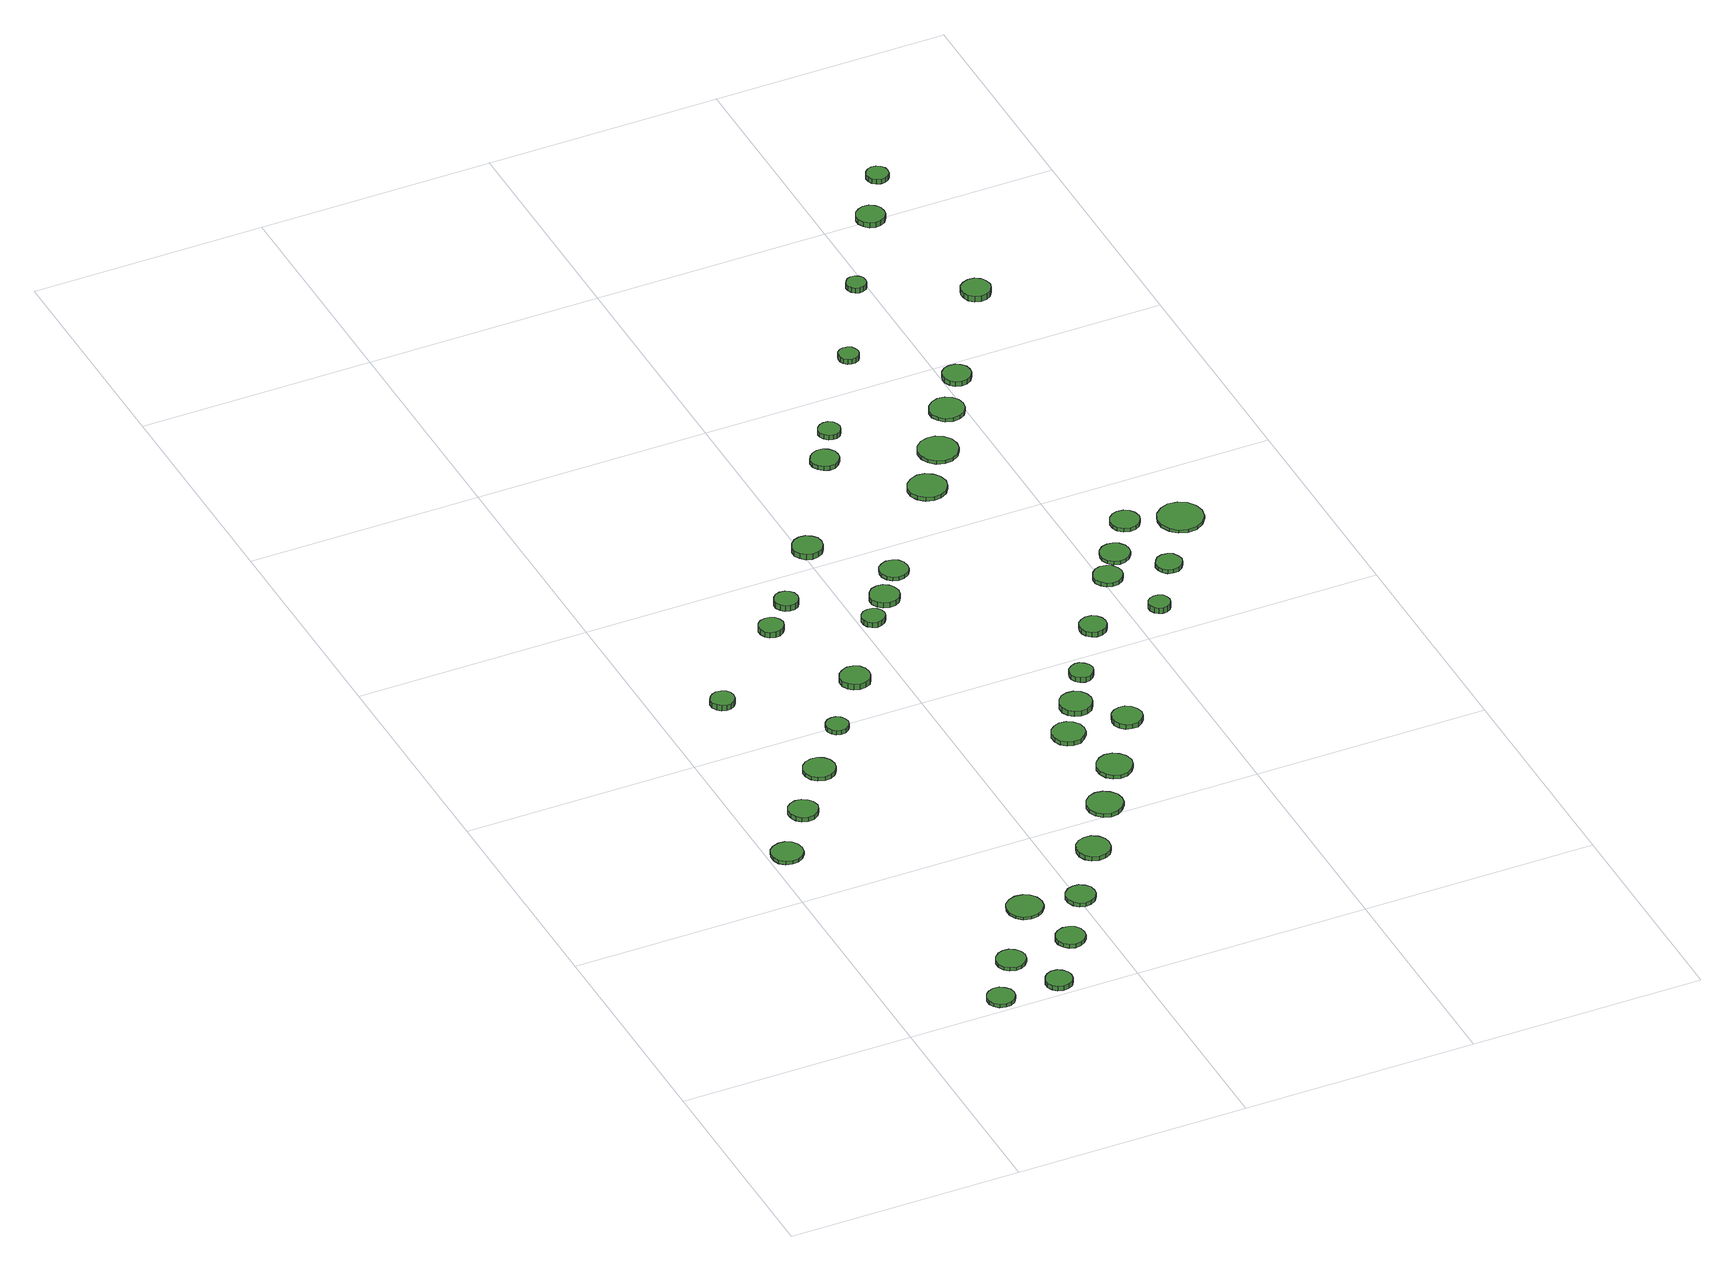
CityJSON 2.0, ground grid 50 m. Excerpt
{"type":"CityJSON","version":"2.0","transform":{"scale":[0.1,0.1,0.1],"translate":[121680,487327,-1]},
"CityObjects":{
"tree1":{"type":"SolitaryVegetationObject","attributes":{"function":"something"},"geometry":[{"type":"MultiSurface","lod":"1","boundaries":[[[0,1,2,3,4,5,6,7,8,9,10,11,12,13,14]],[[15,16,17,18,19,20,21,22,23,24,25,26,27,28,29]],[[0,29,28,1]],[[1,28,27,2]],[[2,27,26,3]],[[3,26,25,4]],[[4,25,24,5]],[[5,24,23,6]],[[6,23,22,7]],[[7,22,21,8]],[[8,21,20,9]],[[9,20,19,10]],[[10,19,18,11]],[[11,18,17,12]],[[12,17,16,13]],[[13,16,15,14]],[[14,15,29,0]]]}]},
"tree2":{"type":"SolitaryVegetationObject","attributes":{"function":"something"},"geometry":[{"type":"MultiSurface","lod":"1","boundaries":[[[30,31,32,33,34,35,36,37,38,39,40,41,42,43,44]],[[45,46,47,48,49,50,51,52,53,54,55,56,57,58,59]],[[30,59,58,31]],[[31,58,57,32]],[[32,57,56,33]],[[33,56,55,34]],[[34,55,54,35]],[[35,54,53,36]],[[36,53,52,37]],[[37,52,51,38]],[[38,51,50,39]],[[39,50,49,40]],[[40,49,48,41]],[[41,48,47,42]],[[42,47,46,43]],[[43,46,45,44]],[[44,45,59,30]]]}]},
"tree3":{"type":"SolitaryVegetationObject","attributes":{"function":"something"},"geometry":[{"type":"MultiSurface","lod":"1","boundaries":[[[60,61,62,63,64,65,66,67,68,69,70,71,72,73,74]],[[75,76,77,78,79,80,81,82,83,84,85,86,87,88,89]],[[60,89,88,61]],[[61,88,87,62]],[[62,87,86,63]],[[63,86,85,64]],[[64,85,84,65]],[[65,84,83,66]],[[66,83,82,67]],[[67,82,81,68]],[[68,81,80,69]],[[69,80,79,70]],[[70,79,78,71]],[[71,78,77,72]],[[72,77,76,73]],[[73,76,75,74]],[[74,75,89,60]]]}]},
"tree4":{"type":"SolitaryVegetationObject","attributes":{"function":"something"},"geometry":[{"type":"MultiSurface","lod":"1","boundaries":[[[90,91,92,93,94,95,96,97,98,99,100,101,102,103,104]],[[105,106,107,108,109,110,111,112,113,114,115,116,117,118,119]],[[90,119,118,91]],[[91,118,117,92]],[[92,117,116,93]],[[93,116,115,94]],[[94,115,114,95]],[[95,114,113,96]],[[96,113,112,97]],[[97,112,111,98]],[[98,111,110,99]],[[99,110,109,100]],[[100,109,108,101]],[[101,108,107,102]],[[102,107,106,103]],[[103,106,105,104]],[[104,105,119,90]]]}]},
"tree5":{"type":"SolitaryVegetationObject","attributes":{"function":"something"},"geometry":[{"type":"MultiSurface","lod":"1","boundaries":[[[120,121,122,123,124,125,126,127,128,129,130,131,132,133,134]],[[135,136,137,138,139,140,141,142,143,144,145,146,147,148,149]],[[120,149,148,121]],[[121,148,147,122]],[[122,147,146,123]],[[123,146,145,124]],[[124,145,144,125]],[[125,144,143,126]],[[126,143,142,127]],[[127,142,141,128]],[[128,141,140,129]],[[129,140,139,130]],[[130,139,138,131]],[[131,138,137,132]],[[132,137,136,133]],[[133,136,135,134]],[[134,135,149,120]]]}]},
"tree6":{"type":"SolitaryVegetationObject","attributes":{"function":"something"},"geometry":[{"type":"MultiSurface","lod":"1","boundaries":[[[150,151,152,153,154,155,156,157,158,159,160,161,162,163,164]],[[165,166,167,168,169,170,171,172,173,174,175,176,177,178,179]],[[150,179,178,151]],[[151,178,177,152]],[[152,177,176,153]],[[153,176,175,154]],[[154,175,174,155]],[[155,174,173,156]],[[156,173,172,157]],[[157,172,171,158]],[[158,171,170,159]],[[159,170,169,160]],[[160,169,168,161]],[[161,168,167,162]],[[162,167,166,163]],[[163,166,165,164]],[[164,165,179,150]]]}]},
"tree7":{"type":"SolitaryVegetationObject","attributes":{"function":"something"},"geometry":[{"type":"MultiSurface","lod":"1","boundaries":[[[180,181,182,183,184,185,186,187,188,189,190,191,192,193,194]],[[195,196,197,198,199,200,201,202,203,204,205,206,207,208,209]],[[180,209,208,181]],[[181,208,207,182]],[[182,207,206,183]],[[183,206,205,184]],[[184,205,204,185]],[[185,204,203,186]],[[186,203,202,187]],[[187,202,201,188]],[[188,201,200,189]],[[189,200,199,190]],[[190,199,198,191]],[[191,198,197,192]],[[192,197,196,193]],[[193,196,195,194]],[[194,195,209,180]]]}]},
"tree8":{"type":"SolitaryVegetationObject","attributes":{"function":"something"},"geometry":[{"type":"MultiSurface","lod":"1","boundaries":[[[210,211,212,213,214,215,216,217,218,219,220,221,222,223,224]],[[225,226,227,228,229,230,231,232,233,234,235,236,237,238,239]],[[210,239,238,211]],[[211,238,237,212]],[[212,237,236,213]],[[213,236,235,214]],[[214,235,234,215]],[[215,234,233,216]],[[216,233,232,217]],[[217,232,231,218]],[[218,231,230,219]],[[219,230,229,220]],[[220,229,228,221]],[[221,228,227,222]],[[222,227,226,223]],[[223,226,225,224]],[[224,225,239,210]]]}]},
"tree9":{"type":"SolitaryVegetationObject","attributes":{"function":"something"},"geometry":[{"type":"MultiSurface","lod":"1","boundaries":[[[240,241,242,243,244,245,246,247,248,249,250,251,252,253,254]],[[255,256,257,258,259,260,261,262,263,264,265,266,267,268,269]],[[240,269,268,241]],[[241,268,267,242]],[[242,267,266,243]],[[243,266,265,244]],[[244,265,264,245]],[[245,264,263,246]],[[246,263,262,247]],[[247,262,261,248]],[[248,261,260,249]],[[249,260,259,250]],[[250,259,258,251]],[[251,258,257,252]],[[252,257,256,253]],[[253,256,255,254]],[[254,255,269,240]]]}]},
"tree10":{"type":"SolitaryVegetationObject","attributes":{"function":"something"},"geometry":[{"type":"MultiSurface","lod":"1","boundaries":[[[270,271,272,273,274,275,276,277,278,279,280,281,282,283,284]],[[285,286,287,288,289,290,291,292,293,294,295,296,297,298,299]],[[270,299,298,271]],[[271,298,297,272]],[[272,297,296,273]],[[273,296,295,274]],[[274,295,294,275]],[[275,294,293,276]],[[276,293,292,277]],[[277,292,291,278]],[[278,291,290,279]],[[279,290,289,280]],[[280,289,288,281]],[[281,288,287,282]],[[282,287,286,283]],[[283,286,285,284]],[[284,285,299,270]]]}]},
"tree11":{"type":"SolitaryVegetationObject","attributes":{"function":"something"},"geometry":[{"type":"MultiSurface","lod":"1","boundaries":[[[300,301,302,303,304,305,306,307,308,309,310,311,312,313,314]],[[315,316,317,318,319,320,321,322,323,324,325,326,327,328,329]],[[300,329,328,301]],[[301,328,327,302]],[[302,327,326,303]],[[303,326,325,304]],[[304,325,324,305]],[[305,324,323,306]],[[306,323,322,307]],[[307,322,321,308]],[[308,321,320,309]],[[309,320,319,310]],[[310,319,318,311]],[[311,318,317,312]],[[312,317,316,313]],[[313,316,315,314]],[[314,315,329,300]]]}]},
"tree12":{"type":"SolitaryVegetationObject","attributes":{"function":"something"},"geometry":[{"type":"MultiSurface","lod":"1","boundaries":[[[330,331,332,333,334,335,336,337,338,339,340,341,342,343,344]],[[345,346,347,348,349,350,351,352,353,354,355,356,357,358,359]],[[330,359,358,331]],[[331,358,357,332]],[[332,357,356,333]],[[333,356,355,334]],[[334,355,354,335]],[[335,354,353,336]],[[336,353,352,337]],[[337,352,351,338]],[[338,351,350,339]],[[339,350,349,340]],[[340,349,348,341]],[[341,348,347,342]],[[342,347,346,343]],[[343,346,345,344]],[[344,345,359,330]]]}]},
"tree13":{"type":"SolitaryVegetationObject","attributes":{"function":"something"},"geometry":[{"type":"MultiSurface","lod":"1","boundaries":[[[360,361,362,363,364,365,366,367,368,369,370,371,372,373,374]],[[375,376,377,378,379,380,381,382,383,384,385,386,387,388,389]],[[360,389,388,361]],[[361,388,387,362]],[[362,387,386,363]],[[363,386,385,364]],[[364,385,384,365]],[[365,384,383,366]],[[366,383,382,367]],[[367,382,381,368]],[[368,381,380,369]],[[369,380,379,370]],[[370,379,378,371]],[[371,378,377,372]],[[372,377,376,373]],[[373,376,375,374]],[[374,375,389,360]]]}]},
"tree14":{"type":"SolitaryVegetationObject","attributes":{"function":"something"},"geometry":[{"type":"MultiSurface","lod":"1","boundaries":[[[390,391,392,393,394,395,396,397,398,399,400,401,402,403,404]],[[405,406,407,408,409,410,411,412,413,414,415,416,417,418,419]],[[390,419,418,391]],[[391,418,417,392]],[[392,417,416,393]],[[393,416,415,394]],[[394,415,414,395]],[[395,414,413,396]],[[396,413,412,397]],[[397,412,411,398]],[[398,411,410,399]],[[399,410,409,400]],[[400,409,408,401]],[[401,408,407,402]],[[402,407,406,403]],[[403,406,405,404]],[[404,405,419,390]]]}]},
"tree15":{"type":"SolitaryVegetationObject","attributes":{"function":"something"},"geometry":[{"type":"MultiSurface","lod":"1","boundaries":[[[420,421,422,423,424,425,426,427,428,429,430,431,432,433,434]],[[435,436,437,438,439,440,441,442,443,444,445,446,447,448,449]],[[420,449,448,421]],[[421,448,447,422]],[[422,447,446,423]],[[423,446,445,424]],[[424,445,444,425]],[[425,444,443,426]],[[426,443,442,427]],[[427,442,441,428]],[[428,441,440,429]],[[429,440,439,430]],[[430,439,438,431]],[[431,438,437,432]],[[432,437,436,433]],[[433,436,435,434]],[[434,435,449,420]]]}]},
"tree16":{"type":"SolitaryVegetationObject","attributes":{"function":"something"},"geometry":[{"type":"MultiSurface","lod":"1","boundaries":[[[450,451,452,453,454,455,456,457,458,459,460,461,462,463,464]],[[465,466,467,468,469,470,471,472,473,474,475,476,477,478,479]],[[450,479,478,451]],[[451,478,477,452]],[[452,477,476,453]],[[453,476,475,454]],[[454,475,474,455]],[[455,474,473,456]],[[456,473,472,457]],[[457,472,471,458]],[[458,471,470,459]],[[459,470,469,460]],[[460,469,468,461]],[[461,468,467,462]],[[462,467,466,463]],[[463,466,465,464]],[[464,465,479,450]]]}]},
"tree17":{"type":"SolitaryVegetationObject","attributes":{"function":"something"},"geometry":[{"type":"MultiSurface","lod":"1","boundaries":[[[480,481,482,483,484,485,486,487,488,489,490,491,492,493,494]],[[495,496,497,498,499,500,501,502,503,504,505,506,507,508,509]],[[480,509,508,481]],[[481,508,507,482]],[[482,507,506,483]],[[483,506,505,484]],[[484,505,504,485]],[[485,504,503,486]],[[486,503,502,487]],[[487,502,501,488]],[[488,501,500,489]],[[489,500,499,490]],[[490,499,498,491]],[[491,498,497,492]],[[492,497,496,493]],[[493,496,495,494]],[[494,495,509,480]]]}]},
"tree18":{"type":"SolitaryVegetationObject","attributes":{"function":"something"},"geometry":[{"type":"MultiSurface","lod":"1","boundaries":[[[510,511,512,513,514,515,516,517,518,519,520,521,522,523,524]],[[525,526,527,528,529,530,531,532,533,534,535,536,537,538,539]],[[510,539,538,511]],[[511,538,537,512]],[[512,537,536,513]],[[513,536,535,514]],[[514,535,534,515]],[[515,534,533,516]],[[516,533,532,517]],[[517,532,531,518]],[[518,531,530,519]],[[519,530,529,520]],[[520,529,528,521]],[[521,528,527,522]],[[522,527,526,523]],[[523,526,525,524]],[[524,525,539,510]]]}]},
"tree19":{"type":"SolitaryVegetationObject","attributes":{"function":"something"},"geometry":[{"type":"MultiSurface","lod":"1","boundaries":[[[540,541,542,543,544,545,546,547,548,549,550,551,552,553,554]],[[555,556,557,558,559,560,561,562,563,564,565,566,567,568,569]],[[540,569,568,541]],[[541,568,567,542]],[[542,567,566,543]],[[543,566,565,544]],[[544,565,564,545]],[[545,564,563,546]],[[546,563,562,547]],[[547,562,561,548]],[[548,561,560,549]],[[549,560,559,550]],[[550,559,558,551]],[[551,558,557,552]],[[552,557,556,553]],[[553,556,555,554]],[[554,555,569,540]]]}]},
"tree20":{"type":"SolitaryVegetationObject","attributes":{"function":"something"},"geometry":[{"type":"MultiSurface","lod":"1","boundaries":[[[570,571,572,573,574,575,576,577,578,579,580,581,582,583,584]],[[585,586,587,588,589,590,591,592,593,594,595,596,597,598,599]],[[570,599,598,571]],[[571,598,597,572]],[[572,597,596,573]],[[573,596,595,574]],[[574,595,594,575]],[[575,594,593,576]],[[576,593,592,577]],[[577,592,591,578]],[[578,591,590,579]],[[579,590,589,580]],[[580,589,588,581]],[[581,588,587,582]],[[582,587,586,583]],[[583,586,585,584]],[[584,585,599,570]]]}]},
"tree21":{"type":"SolitaryVegetationObject","attributes":{"function":"something"},"geometry":[{"type":"MultiSurface","lod":"1","boundaries":[[[600,601,602,603,604,605,606,607,608,609,610,611,612,613,614]],[[615,616,617,618,619,620,621,622,623,624,625,626,627,628,629]],[[600,629,628,601]],[[601,628,627,602]],[[602,627,626,603]],[[603,626,625,604]],[[604,625,624,605]],[[605,624,623,606]],[[606,623,622,607]],[[607,622,621,608]],[[608,621,620,609]],[[609,620,619,610]],[[610,619,618,611]],[[611,618,617,612]],[[612,617,616,613]],[[613,616,615,614]],[[614,615,629,600]]]}]},
"tree22":{"type":"SolitaryVegetationObject","attributes":{"function":"something"},"geometry":[{"type":"MultiSurface","lod":"1","boundaries":[[[630,631,632,633,634,635,636,637,638,639,640,641,642,643,644]],[[645,646,647,648,649,650,651,652,653,654,655,656,657,658,659]],[[630,659,658,631]],[[631,658,657,632]],[[632,657,656,633]],[[633,656,655,634]],[[634,655,654,635]],[[635,654,653,636]],[[636,653,652,637]],[[637,652,651,638]],[[638,651,650,639]],[[639,650,649,640]],[[640,649,648,641]],[[641,648,647,642]],[[642,647,646,643]],[[643,646,645,644]],[[644,645,659,630]]]}]},
"tree23":{"type":"SolitaryVegetationObject","attributes":{"function":"something"},"geometry":[{"type":"MultiSurface","lod":"1","boundaries":[[[660,661,662,663,664,665,666,667,668,669,670,671,672,673,674]],[[675,676,677,678,679,680,681,682,683,684,685,686,687,688,689]],[[660,689,688,661]],[[661,688,687,662]],[[662,687,686,663]],[[663,686,685,664]],[[664,685,684,665]],[[665,684,683,666]],[[666,683,682,667]],[[667,682,681,668]],[[668,681,680,669]],[[669,680,679,670]],[[670,679,678,671]],[[671,678,677,672]],[[672,677,676,673]],[[673,676,675,674]],[[674,675,689,660]]]}]},
"tree24":{"type":"SolitaryVegetationObject","attributes":{"function":"something"},"geometry":[{"type":"MultiSurface","lod":"1","boundaries":[[[690,691,692,693,694,695,696,697,698,699,700,701,702,703,704]],[[705,706,707,708,709,710,711,712,713,714,715,716,717,718,719]],[[690,719,718,691]],[[691,718,717,692]],[[692,717,716,693]],[[693,716,715,694]],[[694,715,714,695]],[[695,714,713,696]],[[696,713,712,697]],[[697,712,711,698]],[[698,711,710,699]],[[699,710,709,700]],[[700,709,708,701]],[[701,708,707,702]],[[702,707,706,703]],[[703,706,705,704]],[[704,705,719,690]]]}]},
"tree25":{"type":"SolitaryVegetationObject","attributes":{"function":"something"},"geometry":[{"type":"MultiSurface","lod":"1","boundaries":[[[720,721,722,723,724,725,726,727,728,729,730,731,732,733,734]],[[735,736,737,738,739,740,741,742,743,744,745,746,747,748,749]],[[720,749,748,721]],[[721,748,747,722]],[[722,747,746,723]],[[723,746,745,724]],[[724,745,744,725]],[[725,744,743,726]],[[726,743,742,727]],[[727,742,741,728]],[[728,741,740,729]],[[729,740,739,730]],[[730,739,738,731]],[[731,738,737,732]],[[732,737,736,733]],[[733,736,735,734]],[[734,735,749,720]]]}]},
"tree26":{"type":"SolitaryVegetationObject","attributes":{"function":"something"},"geometry":[{"type":"MultiSurface","lod":"1","boundaries":[[[750,751,752,753,754,755,756,757,758,759,760,761,762,763,764]],[[765,766,767,768,769,770,771,772,773,774,775,776,777,778,779]],[[750,779,778,751]],[[751,778,777,752]],[[752,777,776,753]],[[753,776,775,754]],[[754,775,774,755]],[[755,774,773,756]],[[756,773,772,757]],[[757,772,771,758]],[[758,771,770,759]],[[759,770,769,760]],[[760,769,768,761]],[[761,768,767,762]],[[762,767,766,763]],[[763,766,765,764]],[[764,765,779,750]]]}]},
"tree27":{"type":"SolitaryVegetationObject","attributes":{"function":"something"},"geometry":[{"type":"MultiSurface","lod":"1","boundaries":[[[780,781,782,783,784,785,786,787,788,789,790,791,792,793,794]],[[795,796,797,798,799,800,801,802,803,804,805,806,807,808,809]],[[780,809,808,781]],[[781,808,807,782]],[[782,807,806,783]],[[783,806,805,784]],[[784,805,804,785]],[[785,804,803,786]],[[786,803,802,787]],[[787,802,801,788]],[[788,801,800,789]],[[789,800,799,790]],[[790,799,798,791]],[[791,798,797,792]],[[792,797,796,793]],[[793,796,795,794]],[[794,795,809,780]]]}]},
"tree28":{"type":"SolitaryVegetationObject","attributes":{"function":"something"},"geometry":[{"type":"MultiSurface","lod":"1","boundaries":[[[810,811,812,813,814,815,816,817,818,819,820,821,822,823,824]],[[825,826,827,828,829,830,831,832,833,834,835,836,837,838,839]],[[810,839,838,811]],[[811,838,837,812]],[[812,837,836,813]],[[813,836,835,814]],[[814,835,834,815]],[[815,834,833,816]],[[816,833,832,817]],[[817,832,831,818]],[[818,831,830,819]],[[819,830,829,820]],[[820,829,828,821]],[[821,828,827,822]],[[822,827,826,823]],[[823,826,825,824]],[[824,825,839,810]]]}]},
"tree29":{"type":"SolitaryVegetationObject","attributes":{"function":"something"},"geometry":[{"type":"MultiSurface","lod":"1","boundaries":[[[840,841,842,843,844,845,846,847,848,849,850,851,852,853,854]],[[855,856,857,858,859,860,861,862,863,864,865,866,867,868,869]],[[840,869,868,841]],[[841,868,867,842]],[[842,867,866,843]],[[843,866,865,844]],[[844,865,864,845]],[[845,864,863,846]],[[846,863,862,847]],[[847,862,861,848]],[[848,861,860,849]],[[849,860,859,850]],[[850,859,858,851]],[[851,858,857,852]],[[852,857,856,853]],[[853,856,855,854]],[[854,855,869,840]]]}]},
"tree30":{"type":"SolitaryVegetationObject","attributes":{"function":"something"},"geometry":[{"type":"MultiSurface","lod":"1","boundaries":[[[870,871,872,873,874,875,876,877,878,879,880,881,882,883,884]],[[885,886,887,888,889,890,891,892,893,894,895,896,897,898,899]],[[870,899,898,871]],[[871,898,897,872]],[[872,897,896,873]],[[873,896,895,874]],[[874,895,894,875]],[[875,894,893,876]],[[876,893,892,877]],[[877,892,891,878]],[[878,891,890,879]],[[879,890,889,880]],[[880,889,888,881]],[[881,888,887,882]],[[882,887,886,883]],[[883,886,885,884]],[[884,885,899,870]]]}]},
"tree31":{"type":"SolitaryVegetationObject","attributes":{"function":"something"},"geometry":[{"type":"MultiSurface","lod":"1","boundaries":[[[900,901,902,903,904,905,906,907,908,909,910,911,912,913,914]],[[915,916,917,918,919,920,921,922,923,924,925,926,927,928,929]],[[900,929,928,901]],[[901,928,927,902]],[[902,927,926,903]],[[903,926,925,904]],[[904,925,924,905]],[[905,924,923,906]],[[906,923,922,907]],[[907,922,921,908]],[[908,921,920,909]],[[909,920,919,910]],[[910,919,918,911]],[[911,918,917,912]],[[912,917,916,913]],[[913,916,915,914]],[[914,915,929,900]]]}]},
"tree32":{"type":"SolitaryVegetationObject","attributes":{"function":"something"},"geometry":[{"type":"MultiSurface","lod":"1","boundaries":[[[930,931,932,933,934,935,936,937,938,939,940,941,942,943,944]],[[945,946,947,948,949,950,951,952,953,954,955,956,957,958,959]],[[930,959,958,931]],[[931,958,957,932]],[[932,957,956,933]],[[933,956,955,934]],[[934,955,954,935]],[[935,954,953,936]],[[936,953,952,937]],[[937,952,951,938]],[[938,951,950,939]],[[939,950,949,940]],[[940,949,948,941]],[[941,948,947,942]],[[942,947,946,943]],[[943,946,945,944]],[[944,945,959,930]]]}]},
"tree33":{"type":"SolitaryVegetationObject","attributes":{"function":"something"},"geometry":[{"type":"MultiSurface","lod":"1","boundaries":[[[960,961,962,963,964,965,966,967,968,969,970,971,972,973,974]],[[975,976,977,978,979,980,981,982,983,984,985,986,987,988,989]],[[960,989,988,961]],[[961,988,987,962]],[[962,987,986,963]],[[963,986,985,964]],[[964,985,984,965]],[[965,984,983,966]],[[966,983,982,967]],[[967,982,981,968]],[[968,981,980,969]],[[969,980,979,970]],[[970,979,978,971]],[[971,978,977,972]],[[972,977,976,973]],[[973,976,975,974]],[[974,975,989,960]]]}]},
"tree34":{"type":"SolitaryVegetationObject","attributes":{"function":"something"},"geometry":[{"type":"MultiSurface","lod":"1","boundaries":[[[990,991,992,993,994,995,996,997,998,999,1000,1001,1002,1003,1004]],[[1005,1006,1007,1008,1009,1010,1011,1012,1013,1014,1015,1016,1017,1018,1019]],[[990,1019,1018,991]],[[991,1018,1017,992]],[[992,1017,1016,993]],[[993,1016,1015,994]],[[994,1015,1014,995]],[[995,1014,1013,996]],[[996,1013,1012,997]],[[997,1012,1011,998]],[[998,1011,1010,999]],[[999,1010,1009,1000]],[[1000,1009,1008,1001]],[[1001,1008,1007,1002]],[[1002,1007,1006,1003]],[[1003,1006,1005,1004]],[[1004,1005,1019,990]]]}]},
"tree35":{"type":"SolitaryVegetationObject","attributes":{"function":"something"},"geometry":[{"type":"MultiSurface","lod":"1","boundaries":[[[1020,1021,1022,1023,1024,1025,1026,1027,1028,1029,1030,1031,1032,1033,1034]],[[1035,1036,1037,1038,1039,1040,1041,1042,1043,1044,1045,1046,1047,1048,1049]],[[1020,1049,1048,1021]],[[1021,1048,1047,1022]],[[1022,1047,1046,1023]],[[1023,1046,1045,1024]],[[1024,1045,1044,1025]],[[1025,1044,1043,1026]],[[1026,1043,1042,1027]],[[1027,1042,1041,1028]],[[1028,1041,1040,1029]],[[1029,1040,1039,1030]],[[1030,1039,1038,1031]],[[1031,1038,1037,1032]],[[1032,1037,1036,1033]],[[1033,1036,1035,1034]],[[1034,1035,1049,1020]]]}]},
"tree36":{"type":"SolitaryVegetationObject","attributes":{"function":"something"},"geometry":[{"type":"MultiSurface","lod":"1","boundaries":[[[1050,1051,1052,1053,1054,1055,1056,1057,1058,1059,1060,1061,1062,1063,1064]],[[1065,1066,1067,1068,1069,1070,1071,1072,1073,1074,1075,1076,1077,1078,1079]],[[1050,1079,1078,1051]],[[1051,1078,1077,1052]],[[1052,1077,1076,1053]],[[1053,1076,1075,1054]],[[1054,1075,1074,1055]],[[1055,1074,1073,1056]],[[1056,1073,1072,1057]],[[1057,1072,1071,1058]],[[1058,1071,1070,1059]],[[1059,1070,1069,1060]],[[1060,1069,1068,1061]],[[1061,1068,1067,1062]],[[1062,1067,1066,1063]],[[1063,1066,1065,1064]],[[1064,1065,1079,1050]]]}]},
"tree37":{"type":"SolitaryVegetationObject","attributes":{"function":"something"},"geometry":[{"type":"MultiSurface","lod":"1","boundaries":[[[1080,1081,1082,1083,1084,1085,1086,1087,1088,1089,1090,1091,1092,1093,1094]],[[1095,1096,1097,1098,1099,1100,1101,1102,1103,1104,1105,1106,1107,1108,1109]],[[1080,1109,1108,1081]],[[1081,1108,1107,1082]],[[1082,1107,1106,1083]],[[1083,1106,1105,1084]],[[1084,1105,1104,1085]],[[1085,1104,1103,1086]],[[1086,1103,1102,1087]],[[1087,1102,1101,1088]],[[1088,1101,1100,1089]],[[1089,1100,1099,1090]],[[1090,1099,1098,1091]],[[1091,1098,1097,1092]],[[1092,1097,1096,1093]],[[1093,1096,1095,1094]],[[1094,1095,1109,1080]]]}]},
"tree38":{"type":"SolitaryVegetationObject","attributes":{"function":"something"},"geometry":[{"type":"MultiSurface","lod":"1","boundaries":[[[1110,1111,1112,1113,1114,1115,1116,1117,1118,1119,1120,1121,1122,1123,1124]],[[1125,1126,1127,1128,1129,1130,1131,1132,1133,1134,1135,1136,1137,1138,1139]],[[1110,1139,1138,1111]],[[1111,1138,1137,1112]],[[1112,1137,1136,1113]],[[1113,1136,1135,1114]],[[1114,1135,1134,1115]],[[1115,1134,1133,1116]],[[1116,1133,1132,1117]],[[1117,1132,1131,1118]],[[1118,1131,1130,1119]],[[1119,1130,1129,1120]],[[1120,1129,1128,1121]],[[1121,1128,1127,1122]],[[1122,1127,1126,1123]],[[1123,1126,1125,1124]],[[1124,1125,1139,1110]]]}]},
"tree39":{"type":"SolitaryVegetationObject","attributes":{"function":"something"},"geometry":[{"type":"MultiSurface","lod":"1","boundaries":[[[1140,1141,1142,1143,1144,1145,1146,1147,1148,1149,1150,1151,1152,1153,1154]],[[1155,1156,1157,1158,1159,1160,1161,1162,1163,1164,1165,1166,1167,1168,1169]],[[1140,1169,1168,1141]],[[1141,1168,1167,1142]],[[1142,1167,1166,1143]],[[1143,1166,1165,1144]],[[1144,1165,1164,1145]],[[1145,1164,1163,1146]],[[1146,1163,1162,1147]],[[1147,1162,1161,1148]],[[1148,1161,1160,1149]],[[1149,1160,1159,1150]],[[1150,1159,1158,1151]],[[1151,1158,1157,1152]],[[1152,1157,1156,1153]],[[1153,1156,1155,1154]],[[1154,1155,1169,1140]]]}]},
"tree40":{"type":"SolitaryVegetationObject","attributes":{"function":"something"},"geometry":[{"type":"MultiSurface","lod":"1","boundaries":[[[1170,1171,1172,1173,1174,1175,1176,1177,1178,1179,1180,1181,1182,1183,1184]],[[1185,1186,1187,1188,1189,1190,1191,1192,1193,1194,1195,1196,1197,1198,1199]],[[1170,1199,1198,1171]],[[1171,1198,1197,1172]],[[1172,1197,1196,1173]],[[1173,1196,1195,1174]],[[1174,1195,1194,1175]],[[1175,1194,1193,1176]],[[1176,1193,1192,1177]],[[1177,1192,1191,1178]],[[1178,1191,1190,1179]],[[1179,1190,1189,1180]],[[1180,1189,1188,1181]],[[1181,1188,1187,1182]],[[1182,1187,1186,1183]],[[1183,1186,1185,1184]],[[1184,1185,1199,1170]]]}]},
"tree41":{"type":"SolitaryVegetationObject","attributes":{"function":"something"},"geometry":[{"type":"MultiSurface","lod":"1","boundaries":[[[1200,1201,1202,1203,1204,1205,1206,1207,1208,1209,1210,1211,1212,1213,1214]],[[1215,1216,1217,1218,1219,1220,1221,1222,1223,1224,1225,1226,1227,1228,1229]],[[1200,1229,1228,1201]],[[1201,1228,1227,1202]],[[1202,1227,1226,1203]],[[1203,1226,1225,1204]],[[1204,1225,1224,1205]],[[1205,1224,1223,1206]],[[1206,1223,1222,1207]],[[1207,1222,1221,1208]],[[1208,1221,1220,1209]],[[1209,1220,1219,1210]],[[1210,1219,1218,1211]],[[1211,1218,1217,1212]],[[1212,1217,1216,1213]],[[1213,1216,1215,1214]],[[1214,1215,1229,1200]]]}]},
"tree42":{"type":"SolitaryVegetationObject","attributes":{"function":"something"},"geometry":[{"type":"MultiSurface","lod":"1","boundaries":[[[1230,1231,1232,1233,1234,1235,1236,1237,1238,1239,1240,1241,1242,1243,1244]],[[1245,1246,1247,1248,1249,1250,1251,1252,1253,1254,1255,1256,1257,1258,1259]],[[1230,1259,1258,1231]],[[1231,1258,1257,1232]],[[1232,1257,1256,1233]],[[1233,1256,1255,1234]],[[1234,1255,1254,1235]],[[1235,1254,1253,1236]],[[1236,1253,1252,1237]],[[1237,1252,1251,1238]],[[1238,1251,1250,1239]],[[1239,1250,1249,1240]],[[1240,1249,1248,1241]],[[1241,1248,1247,1242]],[[1242,1247,1246,1243]],[[1243,1246,1245,1244]],[[1244,1245,1259,1230]]]}]},
"tree43":{"type":"SolitaryVegetationObject","attributes":{"function":"something"},"geometry":[{"type":"MultiSurface","lod":"1","boundaries":[[[1260,1261,1262,1263,1264,1265,1266,1267,1268,1269,1270,1271,1272,1273,1274]],[[1275,1276,1277,1278,1279,1280,1281,1282,1283,1284,1285,1286,1287,1288,1289]],[[1260,1289,1288,1261]],[[1261,1288,1287,1262]],[[1262,1287,1286,1263]],[[1263,1286,1285,1264]],[[1264,1285,1284,1265]],[[1265,1284,1283,1266]],[[1266,1283,1282,1267]],[[1267,1282,1281,1268]],[[1268,1281,1280,1269]],[[1269,1280,1279,1270]],[[1270,1279,1278,1271]],[[1271,1278,1277,1272]],[[1272,1277,1276,1273]],[[1273,1276,1275,1274]],[[1274,1275,1289,1260]]]}]}
},
"vertices":[
[247,39,14],[245,51,14],[237,60,14],[227,67,14],[215,68,14],[203,64,14],[194,56,14],[189,45,14],[189,33,14],[194,22,14],[203,13,14],[215,10,14],[227,11,14],[237,17,14],[245,27,14],[245,27,6],[237,17,6],[227,11,6],[215,10,6],[203,13,6],[194,22,6],[189,33,6],[189,45,6],[194,56,6],[203,64,6],[215,68,6],[227,67,6],[237,60,6],[245,51,6],[247,39,6],
[73,653,17],[70,667,17],[62,678,17],[50,685,17],[36,686,17],[23,682,17],[12,673,17],[7,660,17],[7,646,17],[12,633,17],[23,624,17],[36,620,17],[50,621,17],[62,628,17],[70,639,17],[70,639,9],[62,628,9],[50,621,9],[36,620,9],[23,624,9],[12,633,9],[7,646,9],[7,660,9],[12,673,9],[23,682,9],[36,686,9],[50,685,9],[62,678,9],[70,667,9],[73,653,9],
[321,143,14],[318,156,14],[310,166,14],[299,173,14],[286,174,14],[274,170,14],[264,161,14],[259,149,14],[259,136,14],[264,124,14],[274,116,14],[286,112,14],[299,113,14],[310,120,14],[318,130,14],[318,130,6],[310,120,6],[299,113,6],[286,112,6],[274,116,6],[264,124,6],[259,136,6],[259,149,6],[264,161,6],[274,170,6],[286,174,6],[299,173,6],[310,166,6],[318,156,6],[321,143,6],
[373,39,17],[371,50,17],[364,60,17],[354,66,17],[342,67,17],[331,63,17],[323,55,17],[318,45,17],[318,33,17],[323,23,17],[331,15,17],[342,11,17],[354,13,17],[364,18,17],[371,28,17],[371,28,6],[364,18,6],[354,13,6],[342,11,6],[331,15,6],[323,23,6],[318,33,6],[318,45,6],[323,55,6],[331,63,6],[342,67,6],[354,66,6],[364,60,6],[371,50,6],[373,39,6],
[161,768,18],[158,781,18],[150,791,18],[139,798,18],[126,799,18],[114,795,18],[104,787,18],[99,775,18],[99,762,18],[104,750,18],[114,741,18],[126,737,18],[139,738,18],[150,745,18],[158,755,18],[158,755,8],[150,745,8],[139,738,8],[126,737,8],[114,741,8],[104,750,8],[99,762,8],[99,775,8],[104,787,8],[114,795,8],[126,799,8],[139,798,8],[150,791,8],[158,781,8],[161,768,8],
[459,161,15],[457,173,15],[449,184,15],[438,190,15],[425,191,15],[413,187,15],[404,179,15],[398,167,15],[398,154,15],[404,143,15],[413,134,15],[425,130,15],[438,132,15],[449,138,15],[457,148,15],[457,148,6],[449,138,6],[438,132,6],[425,130,6],[413,134,6],[404,143,6],[398,154,6],[398,167,6],[404,179,6],[413,187,6],[425,191,6],[438,190,6],[449,184,6],[457,173,6],[459,161,6],
[428,291,13],[425,307,13],[415,320,13],[402,327,13],[386,329,13],[371,324,13],[359,314,13],[353,299,13],[353,283,13],[359,269,13],[371,258,13],[386,254,13],[402,255,13],[415,263,13],[425,276,13],[425,276,7],[415,263,7],[402,255,7],[386,254,7],[371,258,7],[359,269,7],[353,283,7],[353,299,7],[359,314,7],[371,324,7],[386,329,7],[402,327,7],[415,320,7],[425,307,7],[428,291,7],
[252,880,17],[249,894,17],[241,905,17],[229,912,17],[215,913,17],[201,909,17],[191,900,17],[185,887,17],[185,873,17],[191,860,17],[201,851,17],[215,846,17],[229,848,17],[241,855,17],[249,866,17],[249,866,8],[241,855,8],[229,848,8],[215,846,8],[201,851,8],[191,860,8],[185,873,8],[185,887,8],[191,900,8],[201,909,8],[215,913,8],[229,912,8],[241,905,8],[249,894,8],[252,880,8],
[166,1165,22],[164,1176,22],[158,1184,22],[149,1189,22],[138,1190,22],[129,1187,22],[121,1180,22],[116,1171,22],[116,1160,22],[121,1151,22],[129,1144,22],[138,1140,22],[149,1141,22],[158,1147,22],[164,1155,22],[164,1155,9],[158,1147,9],[149,1141,9],[138,1140,9],[129,1144,9],[121,1151,9],[116,1160,9],[116,1171,9],[121,1180,9],[129,1187,9],[138,1190,9],[149,1189,9],[158,1184,9],[164,1176,9],[166,1165,9],
[537,277,15],[535,290,15],[527,300,15],[516,307,15],[503,308,15],[491,304,15],[481,295,15],[476,284,15],[476,271,15],[481,259,15],[491,250,15],[503,246,15],[516,248,15],[527,254,15],[535,265,15],[535,265,6],[527,254,6],[516,248,6],[503,246,6],[491,250,6],[481,259,6],[476,271,6],[476,284,6],[481,295,6],[491,304,6],[503,308,6],[516,307,6],[527,300,6],[535,290,6],[537,277,6],
[336,995,18],[334,1005,18],[328,1013,18],[320,1018,18],[310,1019,18],[300,1016,18],[293,1009,18],[289,1000,18],[289,990,18],[293,981,18],[300,974,18],[310,971,18],[320,972,18],[328,977,18],[334,985,18],[334,985,8],[328,977,8],[320,972,8],[310,971,8],[300,974,8],[293,981,8],[289,990,8],[289,1000,8],[293,1009,8],[300,1016,8],[310,1019,8],[320,1018,8],[328,1013,8],[334,1005,8],[336,995,8],
[632,409,16],[629,423,16],[621,435,16],[608,443,16],[593,444,16],[579,440,16],[568,430,16],[562,416,16],[562,402,16],[568,388,16],[579,378,16],[593,374,16],[608,375,16],[621,383,16],[629,395,16],[629,395,6],[621,383,6],[608,375,6],[593,374,6],[579,378,6],[568,388,6],[562,402,6],[562,416,6],[568,430,6],[579,440,6],[593,444,6],[608,443,6],[621,435,6],[629,423,6],[632,409,6],
[356,1337,29],[353,1347,29],[347,1356,29],[338,1361,29],[327,1362,29],[316,1359,29],[308,1352,29],[304,1342,29],[304,1331,29],[308,1321,29],[316,1314,29],[327,1311,29],[338,1312,29],[347,1317,29],[353,1326,29],[353,1326,16],[347,1317,16],[338,1312,16],[327,1311,16],[316,1314,16],[308,1321,16],[304,1331,16],[304,1342,16],[308,1352,16],[316,1359,16],[327,1362,16],[338,1361,16],[347,1356,16],[353,1347,16],[356,1337,16],
[442,1119,24],[439,1132,24],[432,1143,24],[420,1149,24],[407,1151,24],[395,1146,24],[385,1138,24],[379,1126,24],[379,1112,24],[385,1100,24],[395,1092,24],[407,1087,24],[420,1089,24],[432,1095,24],[439,1106,24],[439,1106,11],[432,1095,11],[420,1089,11],[407,1087,11],[395,1092,11],[385,1100,11],[379,1112,11],[379,1126,11],[385,1138,11],[395,1146,11],[407,1151,11],[420,1149,11],[432,1143,11],[439,1132,11],[442,1119,11],
[421,1407,26],[419,1418,26],[413,1426,26],[404,1431,26],[393,1432,26],[383,1429,26],[376,1422,26],[371,1413,26],[371,1402,26],[376,1392,26],[383,1385,26],[393,1382,26],[404,1383,26],[413,1388,26],[419,1397,26],[419,1397,13],[413,1388,13],[404,1383,13],[393,1382,13],[383,1385,13],[376,1392,13],[371,1402,13],[371,1413,13],[376,1422,13],[383,1429,13],[393,1432,13],[404,1431,13],[413,1426,13],[419,1418,13],[421,1407,13],
[719,533,15],[716,548,15],[706,561,15],[693,569,15],[677,571,15],[662,566,15],[650,555,15],[644,541,15],[644,525,15],[650,511,15],[662,500,15],[677,495,15],[693,497,15],[706,505,15],[716,518,15],[716,518,6],[706,505,6],[693,497,6],[677,495,6],[662,500,6],[650,511,6],[644,525,6],[644,541,6],[650,555,6],[662,566,6],[677,571,6],[693,569,6],[706,561,6],[716,548,6],[719,533,6],
[554,1284,24],[552,1294,24],[546,1302,24],[537,1307,24],[527,1308,24],[517,1305,24],[509,1298,24],[505,1289,24],[505,1279,24],[509,1270,24],[517,1263,24],[527,1259,24],[537,1261,24],[546,1266,24],[552,1274,24],[552,1274,12],[546,1266,12],[537,1261,12],[527,1259,12],[517,1263,12],[509,1270,12],[505,1279,12],[505,1289,12],[509,1298,12],[517,1305,12],[527,1308,12],[537,1307,12],[546,1302,12],[552,1294,12],[554,1284,12],
[791,640,15],[787,656,15],[778,668,15],[765,676,15],[749,678,15],[735,673,15],[723,662,15],[717,648,15],[717,633,15],[723,618,15],[735,608,15],[749,603,15],[765,605,15],[778,613,15],[787,625,15],[787,625,6],[778,613,6],[765,605,6],[749,603,6],[735,608,6],[723,618,6],[717,633,6],[717,648,6],[723,662,6],[735,673,6],[749,678,6],[765,676,6],[778,668,6],[787,656,6],[791,640,6],
[751,775,17],[748,789,17],[739,801,17],[727,808,17],[712,810,17],[699,805,17],[688,796,17],[682,783,17],[682,768,17],[688,755,17],[699,745,17],[712,741,17],[727,742,17],[739,750,17],[748,761,17],[748,761,7],[739,750,7],[727,742,7],[712,741,7],[699,745,7],[688,755,7],[682,768,7],[682,783,7],[688,796,7],[699,805,7],[712,810,7],[727,808,7],[739,801,7],[748,789,7],[751,775,7],
[545,1557,21],[543,1570,21],[535,1580,21],[523,1587,21],[510,1588,21],[498,1584,21],[488,1575,21],[482,1563,21],[482,1550,21],[488,1538,21],[498,1529,21],[510,1525,21],[523,1527,21],[535,1533,21],[543,1544,21],[543,1544,8],[535,1533,8],[523,1527,8],[510,1525,8],[498,1529,8],[488,1538,8],[482,1550,8],[482,1563,8],[488,1575,8],[498,1584,8],[510,1588,8],[523,1587,8],[535,1580,8],[543,1570,8],[545,1557,8],
[614,1346,19],[611,1359,19],[604,1369,19],[593,1376,19],[580,1377,19],[567,1373,19],[558,1364,19],[552,1352,19],[552,1339,19],[558,1328,19],[567,1319,19],[580,1315,19],[593,1316,19],[604,1323,19],[611,1333,19],[611,1333,7],[604,1323,7],[593,1316,7],[580,1315,7],[567,1319,7],[558,1328,7],[552,1339,7],[552,1352,7],[558,1364,7],[567,1373,7],[580,1377,7],[593,1376,7],[604,1369,7],[611,1359,7],[614,1346,7],
[805,857,20],[802,871,20],[794,883,20],[781,890,20],[767,891,20],[754,887,20],[744,877,20],[738,864,20],[738,850,20],[744,837,20],[754,828,20],[767,824,20],[781,825,20],[794,832,20],[802,844,20],[802,844,7],[794,832,7],[781,825,7],[767,824,7],[754,828,7],[744,837,7],[738,850,7],[738,864,7],[744,877,7],[754,887,7],[767,891,7],[781,890,7],[794,883,7],[802,871,7],[805,857,7],
[668,1419,15],[666,1431,15],[659,1441,15],[648,1447,15],[635,1449,15],[624,1445,15],[614,1437,15],[609,1425,15],[609,1413,15],[614,1401,15],[624,1393,15],[635,1389,15],[648,1391,15],[659,1397,15],[666,1407,15],[666,1407,7],[659,1397,7],[648,1391,7],[635,1389,7],[624,1393,7],[614,1401,7],[609,1413,7],[609,1425,7],[614,1437,7],[624,1445,7],[635,1449,7],[648,1447,7],[659,1441,7],[666,1431,7],[668,1419,7],
[876,773,18],[873,786,18],[865,797,18],[854,804,18],[841,805,18],[828,801,18],[818,792,18],[813,780,18],[813,767,18],[818,755,18],[828,746,18],[841,742,18],[854,743,18],[865,750,18],[873,760,18],[873,760,7],[865,750,7],[854,743,7],[841,742,7],[828,746,7],[818,755,7],[813,767,7],[813,780,7],[818,792,7],[828,801,7],[841,805,7],[854,804,7],[865,797,7],[873,786,7],[876,773,7],
[849,942,24],[846,952,24],[840,960,24],[831,966,24],[821,967,24],[811,963,24],[803,956,24],[799,947,24],[799,936,24],[803,927,24],[811,920,24],[821,916,24],[831,917,24],[840,923,24],[846,931,24],[846,931,12],[840,923,12],[831,917,12],[821,916,12],[811,920,12],[803,927,12],[799,936,12],[799,947,12],[803,956,12],[811,963,12],[821,967,12],[831,966,12],[840,960,12],[846,952,12],[849,942,12],
[702,1810,17],[700,1823,17],[692,1833,17],[682,1839,17],[669,1840,17],[658,1836,17],[649,1828,17],[643,1817,17],[643,1804,17],[649,1793,17],[658,1785,17],[669,1781,17],[682,1782,17],[692,1788,17],[700,1798,17],[700,1798,7],[692,1788,7],[682,1782,7],[669,1781,7],[658,1785,7],[649,1793,7],[643,1804,7],[643,1817,7],[649,1828,7],[658,1836,7],[669,1840,7],[682,1839,7],[692,1833,7],[700,1823,7],[702,1810,7],
[938,1070,25],[936,1081,25],[929,1091,25],[919,1097,25],[907,1098,25],[896,1094,25],[887,1087,25],[883,1076,25],[883,1064,25],[887,1054,25],[896,1046,25],[907,1042,25],[919,1043,25],[929,1049,25],[936,1059,25],[936,1059,13],[929,1049,13],[919,1043,13],[907,1042,13],[896,1046,13],[887,1054,13],[883,1064,13],[883,1076,13],[887,1087,13],[896,1094,13],[907,1098,13],[919,1097,13],[929,1091,13],[936,1081,13],[938,1070,13],
[745,1894,18],[743,1903,18],[738,1911,18],[729,1916,18],[720,1917,18],[711,1914,18],[703,1907,18],[699,1898,18],[699,1889,18],[703,1880,18],[711,1873,18],[720,1870,18],[729,1871,18],[738,1876,18],[743,1884,18],[743,1884,7],[738,1876,7],[729,1871,7],[720,1870,7],[711,1873,7],[703,1880,7],[699,1889,7],[699,1898,7],[703,1907,7],[711,1914,7],[720,1917,7],[729,1916,7],[738,1911,7],[743,1903,7],[745,1894,7],
[858,1640,16],[854,1657,16],[844,1670,16],[830,1679,16],[813,1681,16],[797,1675,16],[784,1664,16],[777,1649,16],[777,1632,16],[784,1617,16],[797,1605,16],[813,1600,16],[830,1602,16],[844,1610,16],[854,1624,16],[854,1624,7],[844,1610,7],[830,1602,7],[813,1600,7],[797,1605,7],[784,1617,7],[777,1632,7],[777,1649,7],[784,1664,7],[797,1675,7],[813,1681,7],[830,1679,7],[844,1670,7],[854,1657,7],[858,1640,7],
[1044,1218,16],[1041,1231,16],[1034,1241,16],[1023,1247,16],[1010,1249,16],[998,1245,16],[989,1236,16],[983,1225,16],[983,1212,16],[989,1201,16],[998,1192,16],[1010,1188,16],[1023,1189,16],[1034,1196,16],[1041,1206,16],[1041,1206,7],[1034,1196,7],[1023,1189,7],[1010,1188,7],[998,1192,7],[989,1201,7],[983,1212,7],[983,1225,7],[989,1236,7],[998,1245,7],[1010,1249,7],[1023,1247,7],[1034,1241,7],[1041,1231,7],[1044,1218,7],
[1086,1085,22],[1084,1094,22],[1079,1102,22],[1070,1106,22],[1061,1107,22],[1052,1104,22],[1045,1098,22],[1041,1089,22],[1041,1080,22],[1045,1071,22],[1052,1065,22],[1061,1062,22],[1070,1063,22],[1079,1068,22],[1084,1075,22],[1084,1075,9],[1079,1068,9],[1070,1063,9],[1061,1062,9],[1052,1065,9],[1045,1071,9],[1041,1080,9],[1041,1089,9],[1045,1098,9],[1052,1104,9],[1061,1107,9],[1070,1106,9],[1079,1102,9],[1084,1094,9],[1086,1085,9],
[932,1744,15],[929,1762,15],[918,1776,15],[903,1785,15],[886,1786,15],[869,1781,15],[856,1769,15],[849,1753,15],[849,1736,15],[856,1720,15],[869,1708,15],[886,1702,15],[903,1704,15],[918,1713,15],[929,1727,15],[929,1727,7],[918,1713,7],[903,1704,7],[886,1702,7],[869,1708,7],[856,1720,7],[849,1736,7],[849,1753,7],[856,1769,7],[869,1781,7],[886,1786,7],[903,1785,7],[918,1776,7],[929,1762,7],[932,1744,7],
[1090,1280,15],[1087,1293,15],[1079,1304,15],[1068,1310,15],[1055,1312,15],[1043,1308,15],[1033,1299,15],[1028,1287,15],[1028,1274,15],[1033,1262,15],[1043,1253,15],[1055,1249,15],[1068,1251,15],[1079,1257,15],[1087,1268,15],[1087,1268,7],[1079,1257,7],[1068,1251,7],[1055,1249,7],[1043,1253,7],[1033,1262,7],[1028,1274,7],[1028,1287,7],[1033,1299,7],[1043,1308,7],[1055,1312,7],[1068,1310,7],[1079,1304,7],[1087,1293,7],[1090,1280,7],
[882,2096,25],[880,2105,25],[875,2112,25],[867,2116,25],[858,2117,25],[850,2115,25],[843,2109,25],[840,2101,25],[840,2092,25],[843,2084,25],[850,2078,25],[858,2075,25],[867,2076,25],[875,2080,25],[880,2088,25],[880,2088,13],[875,2080,13],[867,2076,13],[858,2075,13],[850,2078,13],[843,2084,13],[840,2092,13],[840,2101,13],[843,2109,13],[850,2115,13],[858,2117,13],[867,2116,13],[875,2112,13],[880,2105,13],[882,2096,13],
[1169,1204,16],[1166,1215,16],[1160,1225,16],[1150,1230,16],[1138,1232,16],[1127,1228,16],[1119,1220,16],[1114,1210,16],[1114,1198,16],[1119,1188,16],[1127,1180,16],[1138,1177,16],[1150,1178,16],[1160,1184,16],[1166,1193,16],[1166,1193,7],[1160,1184,7],[1150,1178,7],[1138,1177,7],[1127,1180,7],[1119,1188,7],[1114,1198,7],[1114,1210,7],[1119,1220,7],[1127,1228,7],[1138,1232,7],[1150,1230,7],[1160,1225,7],[1166,1215,7],[1169,1204,7],
[1001,1860,15],[998,1875,15],[989,1887,15],[976,1895,15],[961,1896,15],[946,1891,15],[935,1881,15],[928,1867,15],[928,1852,15],[935,1838,15],[946,1828,15],[961,1823,15],[976,1825,15],[989,1832,15],[998,1845,15],[998,1845,7],[989,1832,7],[976,1825,7],[961,1823,7],[946,1828,7],[935,1838,7],[928,1852,7],[928,1867,7],[935,1881,7],[946,1891,7],[961,1896,7],[976,1895,7],[989,1887,7],[998,1875,7],[1001,1860,7],
[1154,1370,16],[1151,1383,16],[1144,1393,16],[1133,1399,16],[1120,1401,16],[1108,1397,16],[1098,1388,16],[1093,1376,16],[1093,1364,16],[1098,1352,16],[1108,1344,16],[1120,1340,16],[1133,1341,16],[1144,1347,16],[1151,1358,16],[1151,1358,7],[1144,1347,7],[1133,1341,7],[1120,1340,7],[1108,1344,7],[1098,1352,7],[1093,1364,7],[1093,1376,7],[1098,1388,7],[1108,1397,7],[1120,1401,7],[1133,1399,7],[1144,1393,7],[1151,1383,7],[1154,1370,7],
[1060,1953,18],[1058,1965,18],[1050,1975,18],[1040,1981,18],[1027,1982,18],[1015,1979,18],[1006,1970,18],[1001,1959,18],[1001,1946,18],[1006,1935,18],[1015,1927,18],[1027,1923,18],[1040,1924,18],[1050,1930,18],[1058,1941,18],[1058,1941,7],[1050,1930,7],[1040,1924,7],[1027,1923,7],[1015,1927,7],[1006,1935,7],[1001,1946,7],[1001,1959,7],[1006,1970,7],[1015,1979,7],[1027,1982,7],[1040,1981,7],[1050,1975,7],[1058,1965,7],[1060,1953,7],
[1276,1335,14],[1272,1354,14],[1260,1371,14],[1243,1380,14],[1223,1383,14],[1205,1376,14],[1190,1363,14],[1182,1345,14],[1182,1325,14],[1190,1307,14],[1205,1293,14],[1223,1287,14],[1243,1289,14],[1260,1299,14],[1272,1315,14],[1272,1315,7],[1260,1299,7],[1243,1289,7],[1223,1287,7],[1205,1293,7],[1190,1307,7],[1182,1325,7],[1182,1345,7],[1190,1363,7],[1205,1376,7],[1223,1383,7],[1243,1380,7],[1260,1371,7],[1272,1354,7],[1276,1335,7],
[998,2307,23],[997,2315,23],[992,2322,23],[984,2327,23],[975,2328,23],[967,2325,23],[961,2319,23],[957,2311,23],[957,2303,23],[961,2295,23],[967,2289,23],[975,2286,23],[984,2287,23],[992,2291,23],[997,2298,23],[997,2298,11],[992,2291,11],[984,2287,11],[975,2286,11],[967,2289,11],[961,2295,11],[957,2303,11],[957,2311,11],[961,2319,11],[967,2325,11],[975,2328,11],[984,2327,11],[992,2322,11],[997,2315,11],[998,2307,11],
[1214,2185,26],[1211,2198,26],[1204,2208,26],[1193,2215,26],[1180,2216,26],[1168,2212,26],[1158,2204,26],[1153,2192,26],[1153,2179,26],[1158,2167,26],[1168,2158,26],[1180,2154,26],[1193,2156,26],[1204,2162,26],[1211,2173,26],[1211,2173,13],[1204,2162,13],[1193,2156,13],[1180,2154,13],[1168,2158,13],[1158,2167,13],[1153,2179,13],[1153,2192,13],[1158,2204,13],[1168,2212,13],[1180,2216,13],[1193,2215,13],[1204,2208,13],[1211,2198,13],[1214,2185,13],
[1133,2505,19],[1131,2517,19],[1124,2527,19],[1113,2534,19],[1100,2535,19],[1089,2531,19],[1079,2523,19],[1074,2511,19],[1074,2499,19],[1079,2488,19],[1089,2479,19],[1100,2475,19],[1113,2477,19],[1124,2483,19],[1131,2493,19],[1131,2493,7],[1124,2483,7],[1113,2477,7],[1100,2475,7],[1089,2479,7],[1079,2488,7],[1074,2499,7],[1074,2511,7],[1079,2523,7],[1089,2531,7],[1100,2535,7],[1113,2534,7],[1124,2527,7],[1131,2517,7],[1133,2505,7],
[1198,2624,19],[1196,2633,19],[1190,2641,19],[1182,2646,19],[1172,2647,19],[1163,2644,19],[1156,2637,19],[1152,2629,19],[1152,2619,19],[1156,2610,19],[1163,2604,19],[1172,2601,19],[1182,2602,19],[1190,2606,19],[1196,2614,19],[1196,2614,8],[1190,2606,8],[1182,2602,8],[1172,2601,8],[1163,2604,8],[1156,2610,8],[1152,2619,8],[1152,2629,8],[1156,2637,8],[1163,2644,8],[1172,2647,8],[1182,2646,8],[1190,2641,8],[1196,2633,8],[1198,2624,8]
]}
